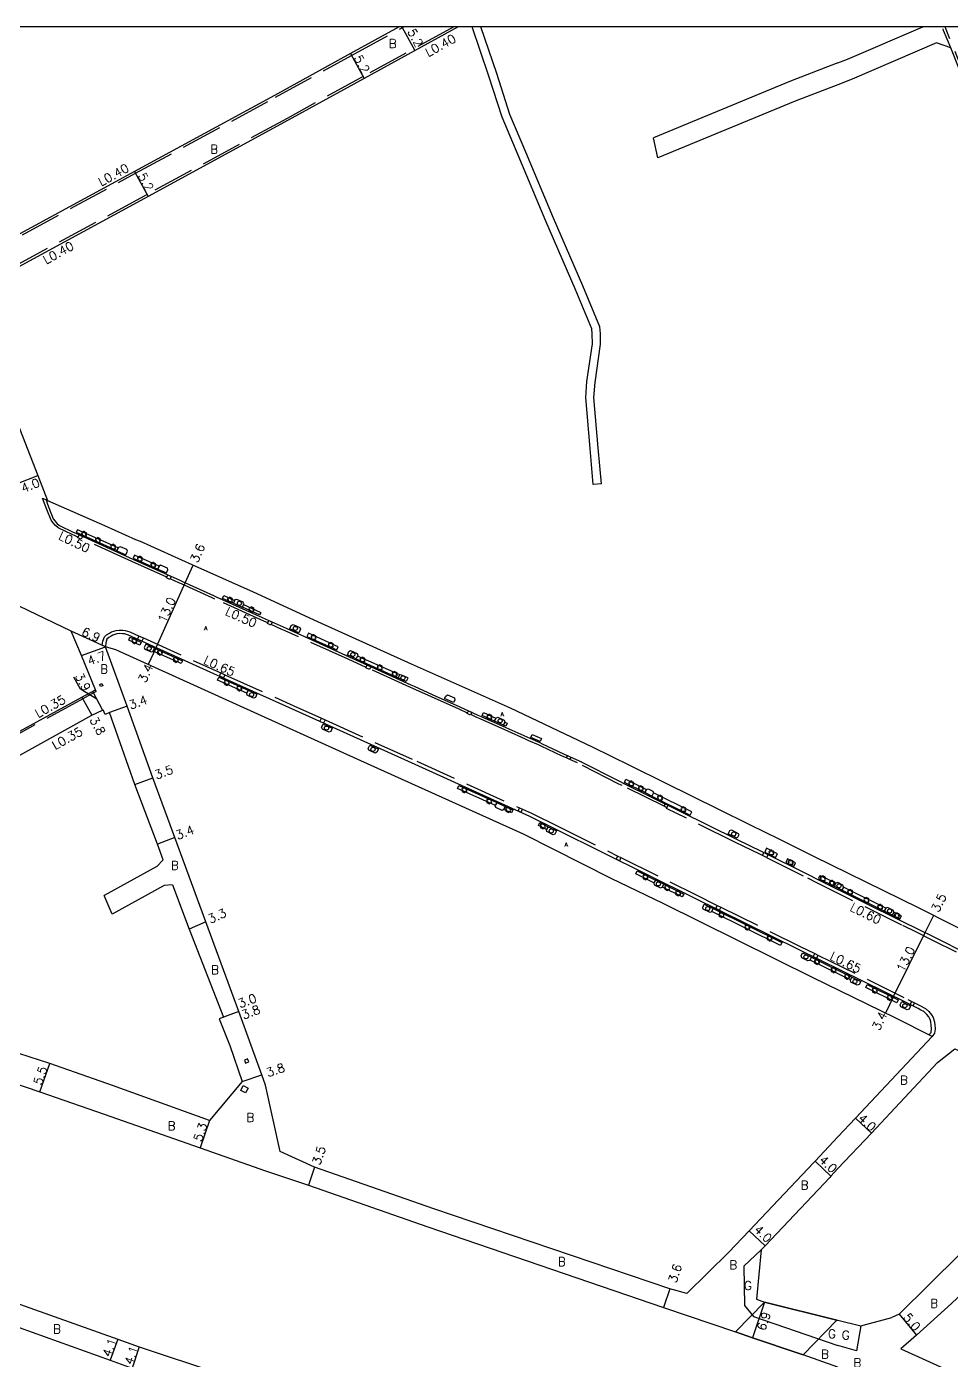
# Model space of a CAD drawing. Header units: metres. Extents: x -3200 to -2399, y -108600 to -108000.
# Drawn here: x -2831.1 to -2662, y -108243.9 to -108000 of the extents above; entities that cross this region are included whole.
import ezdxf

# ---------------------------------------------------------------- set-up
doc = ezdxf.new("R2010")
doc.units = ezdxf.units.M
doc.header["$LTSCALE"] = 2.5
doc.linetypes.add('22320', pattern=[2.5, 1.5, -1])
doc.linetypes.add('22330', pattern=[4, 3, -1])
doc.layers.get('0').update_dxf_attribs({"color": 150, "lineweight": 50})
for name, color, linetype in [('2101000', 7, 'Continuous'), ('2101001', 1, 'Continuous'), ('2102000', 4, 'Continuous'), ('2102001', 191, 'Continuous'), ('2213000', 3, 'Continuous'), ('2227000', 1, 'Continuous'), ('2232000', 120, '22320'), ('2233000', 120, '22330'), ('2235000', 4, 'Continuous'), ('2236000', 3, 'Continuous'), ('2236100', 3, 'Continuous'), ('2238000', 3, 'Continuous'), ('2239000', 3, 'Continuous'), ('9107000', 4, 'Continuous'), ('9201100', 215, 'Continuous'), ('9201500', 222, 'Continuous'), ('9201600', 215, 'Continuous'), ('9202100', 82, 'Continuous'), ('9202200', 82, 'Continuous'), ('9203500', 155, 'Continuous'), ('999', 7, 'Continuous')]:
    doc.layers.add(name, color=color, linetype=linetype)
doc.layers.add('9304120', color=1, linetype='Continuous', lineweight=30)
doc.styles.add('Dm_Anotation', font='txt.shx', dxfattribs={"bigfont": 'pscdm.shx'})

# ---------------------------------------------------------------- blocks, each defined once
blk = doc.blocks.new('223900')
at = {"linetype": 'Continuous'}
for centre, start, end in [((-0.57735, 0.333333), 30, 270), ((-0.57735, -0.333333), 90, 330), ((0, 0.666667), 330, 210), ((0.57735, 0.333333), 270, 150), ((0.57735, -0.333333), 210, 90), ((0, -0.666667), 150, 30)]:
    blk.add_arc(centre, 0.333333, start, end, dxfattribs=at)
blk = doc.blocks.new('223800')
at = {"color": 0, "linetype": 'Continuous'}
blk.add_circle((0, 0), 0.75, dxfattribs=at)

msp = doc.modelspace()

# ---------------------------------------------------------------- linework, layer by layer
at = {"layer": '2101000'}
for points in [[(-2762.96, -108000), (-2771.88, -108004.92), (-2785.77, -108012.57), (-2811.37, -108026.47), (-2812.04, -108026.83), (-2840.82, -108042.48), (-2843.32, -108043.84), (-2843.33, -108043.82), (-2844.95, -108042.34), (-2853.74, -108017.54), (-2860.53, -108000)], [(-2752.18, -108000), (-2769.38, -108009.47), (-2783.27, -108017.13), (-2809.56, -108031.4), (-2838.33, -108047.05), (-2841.65, -108048.85), (-2842.02, -108049.04), (-2841.32, -108050.81), (-2829.06, -108082.08), (-2827.26, -108086.67)], [(-2822.93, -108110.55), (-2834.01, -108105.27), (-2857.7, -108094.66), (-2895.27, -108078.15)], [(-2827.26, -108086.67), (-2816.85, -108091.25), (-2811.17, -108093.78), (-2810.35, -108094.09), (-2800.91, -108098.35), (-2789.68, -108103.39), (-2777.93, -108108.78), (-2760.81, -108116.54), (-2742.69, -108124.57), (-2727.68, -108131.74), (-2720.75, -108135.16), (-2714.32, -108138.31), (-2704.62, -108143.16), (-2698.92, -108145.91), (-2693.44, -108148.6), (-2687.22, -108151.71), (-2674.42, -108158.03), (-2668.1, -108161.1), (-2661.66, -108164.33), (-2656.09, -108167.1), (-2651.07, -108169.61)], [(-2858.6, -108119.34), (-2850.77, -108133.64), (-2850.31, -108134.47), (-2849.15, -108136.57), (-2847.44, -108137.11), (-2846.4, -108136.55), (-2820.99, -108122.62), (-2818.53, -108121.28), (-2821.06, -108115.03), (-2822.93, -108110.55)], [(-2665.53, -108184.72), (-2672.41, -108181.25), (-2687.29, -108173.97), (-2714.69, -108160.37), (-2724.21, -108155.83), (-2734.7, -108150.52), (-2740.27, -108147.71), (-2769.97, -108134.27), (-2814.78, -108114.01), (-2816.65, -108113.41)], [(-2702.69, -108224.18), (-2710.38, -108231.74), (-2713.51, -108230.89), (-2756.63, -108216.25), (-2778.45, -108208.59), (-2784.76, -108205.75), (-2787.42, -108193.62), (-2788.08, -108191.7), (-2792.32, -108180.14), (-2798.35, -108163.72), (-2804.02, -108148.32), (-2808, -108137.39), (-2812.74, -108124.31), (-2816.65, -108113.41)], [(-2844.49, -108139.95), (-2819.17, -108125.96), (-2817.2, -108125), (-2817.09, -108124.94)], [(-2806.12, -108152.39), (-2807.2, -108149.52), (-2811.29, -108138.59), (-2815.94, -108125.46), (-2816.71, -108125.82), (-2817.09, -108124.94)], [(-3082.74, -108146.21), (-3080.24, -108147.08), (-3073.33, -108149.7), (-3058.3, -108155.41), (-3052.38, -108157.4), (-3044.28, -108159.89), (-3028.12, -108165.56), (-3020.84, -108168.2), (-3006.59, -108173.51), (-2999.63, -108175.86), (-2989.37, -108179.34), (-2981.29, -108182.08), (-2959.89, -108189.33), (-2943.83, -108194.68), (-2937.07, -108196.93), (-2933.96, -108197.97), (-2907.94, -108207.39), (-2880.65, -108216.95), (-2843.1, -108229.88), (-2814.45, -108240.08), (-2810.5, -108241.49), (-2796.04, -108246.3)], [(-2804.41, -108156.96), (-2801.37, -108165.06), (-2795.13, -108181.19), (-2795.88, -108181.47), (-2793.95, -108186.39), (-2791.67, -108192.94), (-2797.64, -108200.1), (-2815.39, -108193.68), (-2826.87, -108189.68), (-2832.5, -108187.82)], [(-2868.65, -108180.96), (-2851.24, -108187.02), (-2834.23, -108192.94), (-2828.7, -108194.86), (-2816.95, -108198.95), (-2799.4, -108205.11), (-2787.41, -108209.31), (-2779.59, -108211.89), (-2757.77, -108219.56), (-2714.68, -108234.3), (-2701.5, -108238.76)], [(-2664.53, -108189.5), (-2661.38, -108186.99), (-2643.71, -108194.86), (-2635.64, -108197.89)], [(-2682.75, -108203.05), (-2686.95, -108207.52), (-2687.17, -108207.75), (-2698.97, -108220.24), (-2702.69, -108224.18)], [(-2682.75, -108208.89), (-2684.03, -108210.26), (-2684.26, -108210.5), (-2696.07, -108222.99), (-2696.77, -108223.74), (-2697.65, -108232.75), (-2696.16, -108233.29)], [(-2904.6, -108212.93), (-2882, -108220.82), (-2877.45, -108222.41), (-2844.41, -108233.65), (-2815.84, -108243.94), (-2811.79, -108245.38), (-2808.97, -108246.3)], [(-2682.93, -108236.58), (-2682.75, -108236.62)], [(-2682.75, -108245.23), (-2689.14, -108242.96)]]:
    msp.add_lwpolyline(points, dxfattribs=at)
at = {"layer": '2101000', "flags": 128}
for points in [[(-2612.44, -108127.53), (-2615.67, -108119.6), (-2621.19, -108104.76), (-2629.54, -108083.91), (-2635.01, -108071.01), (-2638.12, -108063.01), (-2642.26, -108052.35), (-2649.94, -108034.07), (-2652.99, -108026.61), (-2655.76, -108019.83), (-2662.14, -108003.9)], [(-2665.53, -108184.72), (-2679.57, -108199.66), (-2682.75, -108203.05)], [(-2664.53, -108189.5), (-2676.65, -108202.4), (-2682.75, -108208.89)], [(-2635.64, -108197.89), (-2635.45, -108199.26), (-2639.6, -108203.66), (-2655, -108219.11), (-2671.59, -108235.49), (-2672.93, -108236.09)], [(-2668.41, -108239.35), (-2662.01, -108233.53), (-2654.13, -108226.12), (-2635.99, -108207.11), (-2629.7, -108200.53)], [(-2682.75, -108236.62), (-2678.6, -108237.64), (-2672.93, -108236.09)], [(-2668.41, -108239.35), (-2671.28, -108241.84), (-2661.46, -108246.3)]]:
    msp.add_lwpolyline(points, dxfattribs=at)
at = {"layer": '2101001'}
for points in [[(-2696.16, -108233.29), (-2682.93, -108236.58)], [(-2689.14, -108242.96), (-2689.82, -108242.72), (-2698.38, -108239.82), (-2701.5, -108238.76)]]:
    msp.add_lwpolyline(points, dxfattribs=at)
at = {"layer": '2102000'}
for points in [[(-2727.49, -108083.73), (-2728.08, -108077.17), (-2728.87, -108067.86), (-2728.67, -108064.91), (-2727.66, -108057.99), (-2727.68, -108056.19), (-2727.76, -108055.3), (-2730.8, -108047.97), (-2736.16, -108035.59), (-2741.2, -108023.52), (-2744.18, -108016.58), (-2746.57, -108009.03), (-2749.66, -108000)], [(-2726, -108083.6), (-2726.59, -108077.06), (-2727.36, -108067.85), (-2727.17, -108065.06), (-2726.16, -108058.09), (-2726.18, -108056.11), (-2726.29, -108054.93), (-2729.42, -108047.4), (-2734.78, -108035.01), (-2739.82, -108022.94), (-2742.77, -108016.06), (-2745.14, -108008.57), (-2748.07, -108000)], [(-2682.75, -108006.6), (-2691.44, -108009.94), (-2716.51, -108020.33)], [(-2682.75, -108010.61), (-2690.6, -108013.63), (-2715.67, -108024.02)], [(-2806.12, -108152.39), (-2807.28, -108153.6), (-2816.9, -108158.93)], [(-2804.41, -108156.96), (-2805.93, -108157.09), (-2815.48, -108162.32)]]:
    msp.add_lwpolyline(points, dxfattribs=at)
at = {"layer": '2102000', "flags": 128}
for points in [[(-2682.75, -108006.6), (-2681.01, -108005.93), (-2667.21, -108000)], [(-2662.14, -108003.9), (-2664.71, -108002.97), (-2680.18, -108009.62), (-2682.75, -108010.61)]]:
    msp.add_lwpolyline(points, dxfattribs=at)
at = {"layer": '2102001'}
for points in [[(-2715.67, -108024.02), (-2716.51, -108020.33)], [(-2726, -108083.6), (-2727.49, -108083.73)], [(-2815.48, -108162.32), (-2816.9, -108158.93)]]:
    msp.add_lwpolyline(points, dxfattribs=at)
at = {"layer": '2213000'}
for points in [[(-2827.26, -108086.67), (-2827.55, -108086.52), (-2827.26, -108087.37), (-2826.96, -108088.15), (-2826.22, -108090.02), (-2825.88, -108090.48), (-2825.5, -108090.92), (-2825.07, -108091.27), (-2822.6, -108092.46), (-2822.11, -108092.67), (-2811.68, -108097.39), (-2803.08, -108101.27), (-2802.59, -108101.49), (-2796.95, -108104.03), (-2796.46, -108104.28), (-2788.06, -108108.05), (-2787.51, -108108.32), (-2784.22, -108109.81), (-2783.65, -108110.05), (-2772.12, -108115.27), (-2760.82, -108120.38), (-2760.25, -108120.65), (-2756.92, -108122.16), (-2751.87, -108124.4), (-2748.57, -108125.93), (-2747.98, -108126.18), (-2743.49, -108128.17), (-2742.95, -108128.41), (-2739.67, -108129.9), (-2739.07, -108130.17), (-2737.28, -108130.96), (-2736.81, -108131.19), (-2732.95, -108133), (-2730.07, -108134.29), (-2722.6, -108138.09), (-2722.02, -108138.37), (-2701.21, -108148.68), (-2696.78, -108150.83), (-2688.05, -108155.14), (-2686.53, -108155.93), (-2670.7, -108163.82), (-2668.31, -108164.97), (-2665.07, -108166.57), (-2659.05, -108169.57)], [(-2816.65, -108113.41), (-2816.78, -108113.36)], [(-2666.11, -108184.42), (-2665.74, -108184), (-2665.63, -108183.32), (-2665.68, -108182.63), (-2665.78, -108182.05), (-2665.89, -108181.59), (-2666.14, -108181.12), (-2666.5, -108180.72), (-2667.08, -108180.16), (-2667.57, -108179.87), (-2668.07, -108179.61), (-2670.29, -108178.51), (-2689.96, -108168.82), (-2709.08, -108159.36), (-2734.16, -108146.91), (-2739.08, -108144.45), (-2760.04, -108134.97), (-2782.49, -108124.82), (-2796.85, -108118.36), (-2812.49, -108111.31), (-2813.2, -108111.07), (-2813.56, -108111.03), (-2814.18, -108111.01), (-2814.62, -108111.07), (-2814.97, -108111.17), (-2815.32, -108111.31), (-2815.62, -108111.47), (-2816.08, -108111.76), (-2816.42, -108112.06), (-2816.59, -108112.7), (-2816.65, -108113.41)]]:
    msp.add_lwpolyline(points, dxfattribs=at)
at = {"layer": '2227000'}
msp.add_lwpolyline([(-2732.95, -108133), (-2730.07, -108134.29), (-2729.67, -108134.49)], dxfattribs=at)
at = {"layer": '2232000', "flags": 128}
for points in [[(-2662.14, -108003.9), (-2663.43, -108000.68), (-2663.7, -108000)], [(-2645.76, -108042.72), (-2649.48, -108033.88), (-2652.53, -108026.42), (-2655.3, -108019.64), (-2662.97, -108000.49), (-2663.16, -108000)]]:
    msp.add_lwpolyline(points, dxfattribs=at)
at = {"layer": '2233000'}
for points in [[(-2843.32, -108043.84), (-2843.12, -108044.19), (-2840.63, -108042.83), (-2811.85, -108027.18), (-2811.18, -108026.82), (-2785.58, -108012.92), (-2771.69, -108005.27), (-2762.13, -108000)], [(-2753.01, -108000), (-2769.57, -108009.12), (-2783.47, -108016.78), (-2809.08, -108030.69), (-2809.75, -108031.05), (-2838.53, -108046.7), (-2841.83, -108048.5), (-2842.2, -108048.69), (-2842.02, -108049.04)], [(-2821.71, -108093.38), (-2822.22, -108093.15), (-2822.8, -108092.89), (-2825.33, -108091.67), (-2825.83, -108091.27), (-2826.26, -108090.78), (-2826.64, -108090.26), (-2827.4, -108088.33), (-2827.71, -108087.53), (-2828.17, -108086.25), (-2827.55, -108086.52)], [(-2805.48, -108100.72), (-2811.88, -108097.82), (-2821.08, -108093.67)], [(-2787.01, -108109.07), (-2787.71, -108108.75), (-2788.26, -108108.48), (-2796.67, -108104.71), (-2797.16, -108104.46), (-2802.78, -108101.93), (-2803.28, -108101.71), (-2804.86, -108101)], [(-2816.65, -108113.41), (-2817.27, -108113.13), (-2817.17, -108112.38), (-2816.89, -108111.61), (-2816.47, -108111.23), (-2815.95, -108110.91), (-2815.6, -108110.71), (-2815.18, -108110.55), (-2814.75, -108110.43), (-2814.21, -108110.36), (-2813.52, -108110.38), (-2813.07, -108110.43), (-2812.25, -108110.7), (-2810.55, -108111.46)], [(-2769.04, -108117.19), (-2772.31, -108115.71), (-2783.84, -108110.49), (-2784.41, -108110.25), (-2786.38, -108109.35)], [(-2809.75, -108111.82), (-2796.59, -108117.76), (-2795.59, -108118.21)], [(-2750.51, -108125.55), (-2752.04, -108124.84), (-2757.09, -108122.61), (-2760.46, -108121.08), (-2761.03, -108120.81), (-2768.35, -108117.5)], [(-2794.86, -108118.54), (-2782.23, -108124.22), (-2777.2, -108126.5)], [(-2818.36, -108121.59), (-2818.89, -108121.88), (-2820.82, -108122.93), (-2846.23, -108136.85), (-2847.27, -108137.42), (-2847.44, -108137.11)], [(-2818.36, -108121.59), (-2818.53, -108121.28)], [(-2776.54, -108126.79), (-2759.77, -108134.38), (-2740.98, -108142.88)], [(-2732.39, -108133.77), (-2733.16, -108133.42), (-2737.02, -108131.62), (-2737.49, -108131.39), (-2739.25, -108130.61), (-2739.86, -108130.34), (-2743.14, -108128.85), (-2743.68, -108128.61), (-2748.17, -108126.62), (-2748.77, -108126.36), (-2749.9, -108125.84)], [(-2714.54, -108142.61), (-2722.22, -108138.81), (-2722.79, -108138.53), (-2730.36, -108134.68), (-2731.76, -108134.05)], [(-2740.46, -108143.11), (-2738.8, -108143.87), (-2733.87, -108146.33), (-2723.03, -108151.71)], [(-2696.56, -108151.62), (-2697.03, -108151.39), (-2701.51, -108149.22), (-2714.11, -108142.98), (-2714.05, -108142.86)], [(-2722.43, -108152), (-2708.79, -108158.77), (-2704.81, -108160.74)], [(-2695.81, -108151.99), (-2688.32, -108155.69), (-2686.81, -108156.47), (-2670.97, -108164.37), (-2668.59, -108165.52), (-2665.33, -108167.13), (-2661.16, -108169.2)], [(-2704.18, -108161.05), (-2689.67, -108168.23), (-2686.98, -108169.56)], [(-2686.41, -108169.84), (-2670, -108177.92), (-2669.23, -108178.31)], [(-2668.78, -108178.53), (-2667.76, -108179.04), (-2666.77, -108179.59), (-2666.11, -108180.17), (-2665.64, -108180.75), (-2665.36, -108181.26), (-2665.15, -108181.88), (-2665.03, -108182.55), (-2664.97, -108183.35), (-2665.1, -108184.13), (-2665.53, -108184.72)]]:
    msp.add_lwpolyline(points, dxfattribs=at)
at = {"layer": '2235000'}
for points in [[(-2821.75, -108093.47), (-2821.52, -108092.94), (-2820.88, -108093.23), (-2821.12, -108093.75)], [(-2805.53, -108100.84), (-2805.28, -108100.28), (-2804.66, -108100.56), (-2804.91, -108101.12)], [(-2787.06, -108109.18), (-2786.81, -108108.63), (-2786.19, -108108.92), (-2786.44, -108109.47)], [(-2810.82, -108112.06), (-2810.55, -108111.46), (-2809.75, -108111.82), (-2810.02, -108112.42)], [(-2795.85, -108118.81), (-2795.59, -108118.21), (-2794.86, -108118.54), (-2795.13, -108119.13)], [(-2769.09, -108117.3), (-2768.84, -108116.75), (-2768.15, -108117.06), (-2768.4, -108117.61)], [(-2817.7, -108120.3), (-2817.32, -108120.17), (-2817.19, -108120.55), (-2817.57, -108120.68)], [(-2750.55, -108125.63), (-2750.31, -108125.12), (-2749.7, -108125.4), (-2749.94, -108125.91)], [(-2777.47, -108127.09), (-2777.2, -108126.5), (-2776.54, -108126.79), (-2776.81, -108127.39)], [(-2731.57, -108133.61), (-2731.76, -108134.05), (-2732.39, -108133.77), (-2732.21, -108133.33)], [(-2714.54, -108142.61), (-2714.33, -108142.18), (-2713.84, -108142.43), (-2714.05, -108142.86)], [(-2741.24, -108143.48), (-2740.98, -108142.88), (-2740.46, -108143.11), (-2740.73, -108143.71)], [(-2723.32, -108152.29), (-2723.03, -108151.71), (-2722.43, -108152), (-2722.72, -108152.59)], [(-2695.81, -108151.99), (-2696.56, -108151.62), (-2696.29, -108151.07), (-2695.54, -108151.44)], [(-2705.1, -108161.33), (-2704.81, -108160.74), (-2704.18, -108161.05), (-2704.47, -108161.64)], [(-2687.27, -108170.14), (-2686.98, -108169.56), (-2686.41, -108169.84), (-2686.69, -108170.43)], [(-2669.52, -108178.89), (-2669.23, -108178.31), (-2668.78, -108178.53), (-2669.07, -108179.12)], [(-2791.06, -108189.6), (-2790.5, -108189.37), (-2790.74, -108188.81), (-2791.29, -108189.05)], [(-2791.48, -108193.68), (-2790.59, -108194.14), (-2791.06, -108195.03), (-2791.94, -108194.57)]]:
    msp.add_lwpolyline(points, close=True, dxfattribs=at)
at = {"layer": '2236000'}
for points in [[(-2814.58, -108095.85), (-2812.96, -108096.58), (-2812.67, -108095.95), (-2812.78, -108095.66), (-2813.96, -108095.13), (-2814.31, -108095.25)], [(-2806.84, -108098.71), (-2807.08, -108099.24), (-2805.55, -108099.93), (-2805.29, -108099.34), (-2805.33, -108099.06), (-2806.61, -108098.5)], [(-2792.65, -108104.77), (-2793.01, -108104.84), (-2793.3, -108105.47), (-2791.65, -108106.21), (-2791.37, -108105.58), (-2791.52, -108105.28)], [(-2782.39, -108109.34), (-2781.17, -108109.9), (-2781.04, -108110.21), (-2781.34, -108110.87), (-2783, -108110.12), (-2782.73, -108109.53)], [(-2807.7, -108113.69), (-2809.33, -108112.95), (-2809.6, -108113.54), (-2809.47, -108113.87), (-2808.33, -108114.38), (-2807.96, -108114.28)], [(-2772.2, -108114.28), (-2771.89, -108114.13), (-2770.67, -108114.68), (-2770.55, -108114.96), (-2770.85, -108115.61), (-2772.45, -108114.89)], [(-2762.89, -108118.54), (-2762.74, -108118.48), (-2761.45, -108119.06), (-2761.41, -108119.17), (-2761.68, -108119.76), (-2763.14, -108119.1)], [(-2789.01, -108122.11), (-2789.27, -108122.7), (-2789.62, -108122.81), (-2790.77, -108122.29), (-2790.86, -108121.98), (-2790.6, -108121.39)], [(-2754.7, -108122.91), (-2754.48, -108122.44), (-2754.13, -108122.2), (-2752.88, -108122.75), (-2752.83, -108123.17), (-2753.06, -108123.64)], [(-2775.22, -108128.33), (-2775.49, -108128.92), (-2775.8, -108129.05), (-2776.99, -108128.5), (-2777.17, -108128.15), (-2777.17, -108128.15), (-2776.91, -108127.57)], [(-2743.76, -108126.84), (-2743.66, -108127.19), (-2743.92, -108127.75), (-2745.56, -108127.02), (-2745.31, -108126.48), (-2744.96, -108126.31)], [(-2743.66, -108127.19), (-2743.21, -108127.4), (-2743.46, -108127.96), (-2743.92, -108127.75)], [(-2738.67, -108129.48), (-2736.97, -108130.23), (-2737.2, -108130.77), (-2738.9, -108130.02)], [(-2766.78, -108132.15), (-2767.05, -108132.73), (-2767.35, -108132.87), (-2768.55, -108132.33), (-2768.64, -108132.02), (-2768.37, -108131.43)], [(-2718.05, -108140.11), (-2717.76, -108139.53), (-2717.46, -108139.41), (-2716.6, -108139.84), (-2716.47, -108140.16), (-2716.76, -108140.75)], [(-2743.6, -108142.64), (-2743.86, -108143.22), (-2744.18, -108143.35), (-2745.33, -108142.83), (-2745.42, -108142.52), (-2745.15, -108141.93)], [(-2734.21, -108147.11), (-2734.5, -108147.69), (-2734.82, -108147.8), (-2735.99, -108147.22), (-2736.05, -108146.92), (-2735.77, -108146.34)], [(-2702.83, -108147.65), (-2702.51, -108147.04), (-2702.23, -108146.93), (-2700.98, -108147.58), (-2700.89, -108147.84), (-2701.21, -108148.45)], [(-2694.15, -108151.95), (-2693.81, -108151.28), (-2695.81, -108150.29), (-2696.12, -108150.97)], [(-2690.82, -108153.6), (-2690.52, -108152.96), (-2691.98, -108152.23), (-2692.3, -108152.87)], [(-2716.13, -108156.09), (-2716.42, -108156.66), (-2716.35, -108156.97), (-2715.19, -108157.55), (-2714.88, -108157.42), (-2714.6, -108156.85)], [(-2682.01, -108157.94), (-2681.74, -108157.39), (-2681.89, -108157.01), (-2682.78, -108156.56), (-2683.17, -108156.67), (-2683.45, -108157.23)], [(-2705.57, -108161.32), (-2705.85, -108161.9), (-2706.14, -108162.03), (-2707.38, -108161.42), (-2707.48, -108161.09), (-2707.2, -108160.52)], [(-2674.27, -108161.8), (-2672.81, -108162.54), (-2672.53, -108161.98), (-2672.6, -108161.65), (-2673.67, -108161.09), (-2674, -108161.25)], [(-2687.6, -108170.21), (-2687.88, -108170.79), (-2688.24, -108170.88), (-2689.35, -108170.34), (-2689.5, -108169.99), (-2689.22, -108169.41)], [(-2678.6, -108174.64), (-2678.89, -108175.22), (-2679.23, -108175.32), (-2680.39, -108174.75), (-2680.47, -108174.44), (-2680.19, -108173.86)], [(-2670.38, -108178.69), (-2669.49, -108179.13), (-2669.76, -108179.72), (-2670.12, -108179.82), (-2671.25, -108179.26), (-2671.38, -108178.92), (-2671.1, -108178.34)]]:
    msp.add_lwpolyline(points, close=True, dxfattribs=at)
at = {"layer": '2236100'}
for points in [[(-2821.82, -108092.01), (-2822.03, -108092.48), (-2814.63, -108095.83), (-2814.39, -108095.3)], [(-2806.84, -108098.71), (-2811.37, -108096.68), (-2811.6, -108097.19), (-2807.08, -108099.24)], [(-2793.07, -108104.96), (-2793.3, -108105.47), (-2795.27, -108104.58), (-2795.03, -108104.07)], [(-2788.53, -108107.61), (-2791.65, -108106.21), (-2791.43, -108105.71), (-2788.4, -108107.07), (-2788.36, -108107.12), (-2788.35, -108107.25)], [(-2810.14, -108112.59), (-2810.38, -108113.12), (-2812.44, -108112.19), (-2812.2, -108111.66)], [(-2774.4, -108114.01), (-2774.12, -108113.42), (-2779.59, -108110.95), (-2779.87, -108111.53)], [(-2807.7, -108113.69), (-2802.62, -108115.98), (-2802.86, -108116.51), (-2807.94, -108114.22)], [(-2770.63, -108115.14), (-2770.85, -108115.61), (-2763.14, -108119.1), (-2762.89, -108118.54)], [(-2790.84, -108121.93), (-2796.17, -108119.53), (-2795.93, -108119), (-2790.6, -108121.39)], [(-2747.56, -108125.48), (-2745.31, -108126.48), (-2745.56, -108127.02), (-2747.81, -108126.02)], [(-2721.52, -108137.66), (-2717.76, -108139.53), (-2718.05, -108140.11), (-2721.81, -108138.24)], [(-2745.39, -108142.46), (-2752.33, -108139.33), (-2752.09, -108138.79), (-2745.15, -108141.93)], [(-2716.76, -108140.75), (-2709.76, -108144.21), (-2709.49, -108143.62), (-2716.47, -108140.16)], [(-2743.6, -108142.64), (-2742.23, -108143.26), (-2742.46, -108143.79), (-2743.84, -108143.17)], [(-2736.03, -108146.86), (-2737.51, -108146.12), (-2737.24, -108145.6), (-2735.77, -108146.34)], [(-2716.39, -108156.61), (-2719.74, -108154.95), (-2719.48, -108154.42), (-2716.13, -108156.09)], [(-2714.6, -108156.85), (-2710.95, -108158.66), (-2711.21, -108159.18), (-2714.86, -108157.37)], [(-2686.14, -108155.37), (-2686.34, -108155.79), (-2683.45, -108157.23), (-2683.17, -108156.67), (-2685.93, -108155.3)], [(-2682.01, -108157.94), (-2674.27, -108161.8), (-2674, -108161.25), (-2681.74, -108157.39)], [(-2705.57, -108161.32), (-2693, -108167.54), (-2693.26, -108168.06), (-2705.83, -108161.85)], [(-2671.14, -108162.67), (-2672.53, -108161.98), (-2672.81, -108162.54), (-2671.43, -108163.22)], [(-2687.6, -108170.21), (-2680.19, -108173.86), (-2680.45, -108174.38), (-2687.85, -108170.73)], [(-2671.72, -108178.03), (-2671.98, -108178.56), (-2677.68, -108175.75), (-2677.42, -108175.22)]]:
    msp.add_lwpolyline(points, close=True, dxfattribs=at)
at = {"layer": '9107000'}
for points in [[(-2827.26, -108086.67), (-2827.55, -108086.52), (-2827.26, -108087.37), (-2826.96, -108088.15), (-2826.22, -108090.02), (-2825.88, -108090.48), (-2825.5, -108090.92), (-2825.07, -108091.27), (-2822.6, -108092.46), (-2822.11, -108092.67), (-2811.68, -108097.39), (-2803.08, -108101.27), (-2802.59, -108101.49), (-2796.95, -108104.03), (-2796.46, -108104.28), (-2788.06, -108108.05), (-2787.51, -108108.32), (-2784.22, -108109.81), (-2783.65, -108110.05), (-2772.12, -108115.27), (-2760.82, -108120.38), (-2760.25, -108120.65), (-2756.92, -108122.16), (-2751.87, -108124.4), (-2748.57, -108125.93), (-2747.98, -108126.18), (-2743.49, -108128.17), (-2742.95, -108128.41), (-2739.67, -108129.9), (-2739.07, -108130.17), (-2737.28, -108130.96), (-2736.81, -108131.19), (-2732.95, -108133), (-2730.07, -108134.29), (-2722.6, -108138.09), (-2722.02, -108138.37), (-2701.21, -108148.68), (-2696.78, -108150.83), (-2688.05, -108155.14), (-2686.53, -108155.93), (-2670.7, -108163.82), (-2668.31, -108164.97), (-2665.07, -108166.57), (-2659.05, -108169.57)], [(-2666.11, -108184.42), (-2665.74, -108184), (-2665.63, -108183.32), (-2665.68, -108182.63), (-2665.78, -108182.05), (-2665.89, -108181.59), (-2666.14, -108181.12), (-2666.5, -108180.72), (-2667.08, -108180.16), (-2667.57, -108179.87), (-2668.07, -108179.61), (-2670.29, -108178.51), (-2689.96, -108168.82), (-2709.08, -108159.36), (-2734.16, -108146.91), (-2739.08, -108144.45), (-2760.04, -108134.97), (-2782.49, -108124.82), (-2796.85, -108118.36), (-2812.49, -108111.31), (-2813.2, -108111.07), (-2813.56, -108111.03), (-2814.18, -108111.01), (-2814.62, -108111.07), (-2814.97, -108111.17), (-2815.32, -108111.31), (-2815.62, -108111.47), (-2816.08, -108111.76), (-2816.42, -108112.06), (-2816.59, -108112.7), (-2816.65, -108113.41)]]:
    msp.add_lwpolyline(points, dxfattribs=at)
at = {"layer": '9201100'}
for points in [[(-2762.49, -108000), (-2760.09, -108004.36)], [(-2771.88, -108004.92), (-2769.38, -108009.47)], [(-2811.37, -108026.47), (-2808.89, -108031.04)], [(-2832.79, -108083.54), (-2829.06, -108082.08)], [(-2816.65, -108113.41), (-2822.93, -108110.55)], [(-2821.06, -108115.03), (-2816.65, -108113.41)], [(-2820.99, -108122.62), (-2819.17, -108125.96)], [(-2819.06, -108121.57), (-2817.2, -108125)], [(-2812.74, -108124.31), (-2815.94, -108125.46)], [(-2811.29, -108138.59), (-2808, -108137.39)], [(-2804.02, -108148.32), (-2807.2, -108149.52)], [(-2798.35, -108163.72), (-2801.37, -108165.06)], [(-2792.32, -108180.14), (-2795.88, -108181.47)], [(-2792.32, -108180.14), (-2795.13, -108181.19)], [(-2828.7, -108194.86), (-2826.87, -108189.68)], [(-2791.67, -108192.94), (-2788.08, -108191.7)], [(-2797.64, -108200.1), (-2799.4, -108205.11)], [(-2686.95, -108207.52), (-2684.03, -108210.26)], [(-2778.45, -108208.59), (-2779.59, -108211.89)], [(-2698.97, -108220.24), (-2696.07, -108222.99)], [(-2713.51, -108230.89), (-2714.68, -108234.3)], [(-2696.16, -108233.29), (-2698.38, -108239.82)], [(-2814.45, -108240.08), (-2815.84, -108243.94)], [(-2810.5, -108241.49), (-2811.79, -108245.38)]]:
    msp.add_lwpolyline(points, dxfattribs=at)
at = {"layer": '9201100', "flags": 128}
for points in [[(-2802.09, -108101.71), (-2800.64, -108098.47)], [(-2807.44, -108113.58), (-2802.09, -108101.71)], [(-2807.44, -108113.58), (-2808.85, -108116.69)], [(-2666.81, -108165.71), (-2665.22, -108162.54)], [(-2672.57, -108177.39), (-2666.81, -108165.71)], [(-2672.57, -108177.39), (-2674.06, -108180.44)], [(-2679.57, -108199.66), (-2676.65, -108202.4)], [(-2671.59, -108235.49), (-2668.41, -108239.35)]]:
    msp.add_lwpolyline(points, dxfattribs=at)
at = {"layer": '9201600'}
msp.add_lwpolyline([(-2818.26, -108123.04), (-2821.23, -108121.2), (-2822.45, -108118.96)], dxfattribs=at)
at = {"layer": '9202200'}
msp.add_lwpolyline([(-2696.77, -108223.74), (-2699.98, -108226.74), (-2699.86, -108233.9), (-2698.21, -108235.92), (-2682.75, -108241.22)], dxfattribs=at)
at = {"layer": '9202200', "flags": 128}
msp.add_lwpolyline([(-2678.6, -108237.64), (-2679.38, -108242.22), (-2682.75, -108241.22)], dxfattribs=at)
at = {"layer": '9304120'}
msp.add_lwpolyline([(-2701.5, -108238.76), (-2698.38, -108239.82), (-2689.82, -108242.72), (-2689.14, -108242.96), (-2682.93, -108236.58), (-2696.16, -108233.29)], close=True, dxfattribs=at)
at = {"layer": '999'}
msp.add_lwpolyline([(-3200, -108600), (-2400, -108600), (-2400, -108000), (-3200, -108000)], close=True, dxfattribs=at)

# ---------------------------------------------------------------- block references
at = {"layer": '2238000', "xscale": 0.5, "yscale": 0.5, "zscale": 0.5}
for p in [(-2792.19, -108105.49, 4.09), (-2781.96, -108110.07, 3.99), (-2808.7, -108113.74, 4.01), (-2771.45, -108114.84, 3.99), (-2762.28, -108119.1, 3.92), (-2789.97, -108122.17, 3.95), (-2776.26, -108128.3, 3.91), (-2744.51, -108126.97, 3.85), (-2767.77, -108132.19, 3.91), (-2735.18, -108147.12, 3.65), (-2701.81, -108147.67, 3.57), (-2715.58, -108156.81, 3.54), (-2682.56, -108157.16, 3.43), (-2706.56, -108161.32, 3.46), (-2673.31, -108161.76, 3.38), (-2688.61, -108170.16, 3.46), (-2679.65, -108174.65, 3.45), (-2670.52, -108179.09, 3.36)]:
    msp.add_blockref('223800', p, dxfattribs=at)
at = {"layer": '2239000', "xscale": 0.5, "yscale": 0.5, "zscale": 0.5}
for p in [(-2820.6, -108092.83, 4.07), (-2818.06, -108093.96, 4.08), (-2815.29, -108095.18, 4.1), (-2810.4, -108097.39, 4.1), (-2807.94, -108098.5, 4.15), (-2793.93, -108104.87, 4.09), (-2789.99, -108106.63, 4.07), (-2811.4, -108112.35, 4.02), (-2778.64, -108111.72, 4.06), (-2775.48, -108113.15, 4.03), (-2806.73, -108114.47, 3.99), (-2803.8, -108115.79, 3.98), (-2769.69, -108115.83, 3.95), (-2766.52, -108117.25, 3.95), (-2763.81, -108118.46, 3.95), (-2794.5, -108119.98, 3.97), (-2792.2, -108121.01, 3.98), (-2746.49, -108126.29, 3.83), (-2751.06, -108139.61, 3.8), (-2720.55, -108138.49, 3.57), (-2718.8, -108139.36, 3.57), (-2746.52, -108141.65, 3.77), (-2715.29, -108141.09, 3.58), (-2743.04, -108143.22, 3.75), (-2711.01, -108143.21, 3.53), (-2736.71, -108146.21, 3.65), (-2694.92, -108151.11, 3.51), (-2691.4, -108152.9, 3.49), (-2717.95, -108155.53, 3.53), (-2713.97, -108157.49, 3.53), (-2685.51, -108155.84, 3.47), (-2683.84, -108156.67, 3.44), (-2711.98, -108158.48, 3.46), (-2680.53, -108158.32, 3.42), (-2677.54, -108159.81, 3.4), (-2704.05, -108162.44, 3.41), (-2675.04, -108161.06, 3.38), (-2671.97, -108162.59, 3.38), (-2699.31, -108164.73, 3.43), (-2695.25, -108166.73, 3.44), (-2686.58, -108171.05, 3.42), (-2683.55, -108172.54, 3.42), (-2681.09, -108173.75, 3.42), (-2676.01, -108176.27, 3.42), (-2673.29, -108177.61, 3.4)]:
    msp.add_blockref('223900', p, dxfattribs=at)

# ---------------------------------------------------------------- texts
at = {"layer": '9201500', "style": 'Dm_Anotation'}
for s, rotation, p in [('5.2', 298.8455, (-2761.54, -108000.9)), ('5.2', 298.8454, (-2771.33, -108005.72)), ('5.2', 298.5052, (-2810.82, -108027.28)), ('4.0', 21.4132, (-2831.72, -108085.28)), ('3.6', 65.8285, (-2799.83, -108098.18)), ('13.0', 65.7407, (-2805.74, -108109.2)), ('6.9', 335.515, (-2821.21, -108111.23)), ('4.7', 20.1408, (-2819.63, -108116.86)), ('3.4', 65.6752, (-2809.33, -108120.15)), ('3.9', 298.5722, (-2822.33, -108118.76)), ('3.4', 19.7583, (-2812.08, -108124.92)), ('3.8', 298.5719, (-2819.63, -108126.78)), ('3.5', 19.7583, (-2807.36, -108137.69)), ('3.4', 20.5424, (-2803.49, -108148.74)), ('3.5', 63.3967, (-2664.37, -108162.14)), ('3.3', 24.0158, (-2797.52, -108164.08)), ('13.0', 63.7554, (-2670.72, -108173.07)), ('3.0', 20.4903, (-2792.1, -108179.54)), ('3.8', 20.4903, (-2791.43, -108181.6)), ('3.4', 63.9361, (-2675.18, -108183.75)), ('5.5', 70.6244, (-2828.41, -108193.75)), ('3.8', 19.147, (-2786.95, -108192.17)), ('5.3', 70.7117, (-2799.14, -108204.08)), ('4.0', 316.7839, (-2679.21, -108199.86)), ('3.5', 70.9261, (-2777.46, -108208.36)), ('4.0', 316.7839, (-2686.34, -108207.48)), ('4.0', 316.6172, (-2698.24, -108220.21)), ('3.6', 71.1131, (-2712.36, -108229.92)), ('6.9', 71.1131, (-2696.11, -108238.66)), ('5.0', 309.4784, (-2670.94, -108236.12)), ('4.1', 70.2253, (-2815.78, -108243.48)), ('4.1', 71.6002, (-2811.74, -108244.92))]:
    msp.add_text(s, height=1.6, rotation=rotation, dxfattribs=at).set_placement(p)
at = {"layer": '9202100', "style": 'Dm_Anotation'}
for s, height, p in [('B', 1.6, (-2764.89, -108003.89)), ('B', 1.6, (-2797.54, -108023.22)), ('A', 0.75, (-2798.64, -108110.41, 3.92)), ('B', 1.6, (-2817.65, -108118.29)), ('A', 0.75, (-2744.41, -108126.14, 3.84)), ('A', 0.75, (-2732.72, -108149.99, 3.59)), ('B', 1.6, (-2804.73, -108154.22)), ('B', 1.6, (-2797.36, -108173.32)), ('B', 1.6, (-2671.41, -108193.48)), ('B', 1.6, (-2790.91, -108200.33)), ('B', 1.6, (-2805.32, -108201.86)), ('B', 1.6, (-2689.58, -108212.71)), ('B', 1.6, (-2733.97, -108226.7)), ('B', 1.6, (-2702.62, -108227.29)), ('G', 1.6, (-2699.94, -108231.08)), ('B', 1.6, (-2665.88, -108234.34)), ('B', 1.6, (-2826.25, -108239.02)), ('G', 1.6, (-2684.57, -108239.9)), ('G', 1.6, (-2682.05, -108240.13)), ('B', 1.6, (-2685.86, -108243.6)), ('B', 1.6, (-2679.92, -108245.19))]:
    msp.add_text(s, height=height, dxfattribs=at).set_placement(p)
at = {"layer": '9203500', "style": 'Dm_Anotation'}
for s, rotation, p in [('L0.40', 28.8455, (-2757.65, -108005.56)), ('L0.40', 28.8455, (-2817.44, -108029.24)), ('L0.40', 28.8455, (-2827.52, -108043.49)), ('L0.50', 334.2739, (-2825.42, -108093.69)), ('L0.50', 335.8227, (-2794.93, -108107.52)), ('L0.65', 335.7203, (-2798.89, -108116.45)), ('L0.35', 28.9244, (-2829.01, -108126.47)), ('L0.35', 28.9244, (-2825.89, -108132.32)), ('L0.60', 333.4847, (-2680.71, -108161.58)), ('L0.65', 333.7638, (-2684.38, -108170.56))]:
    msp.add_text(s, height=1.6, rotation=rotation, dxfattribs=at).set_placement(p)

doc.saveas('drawing.dxf')
